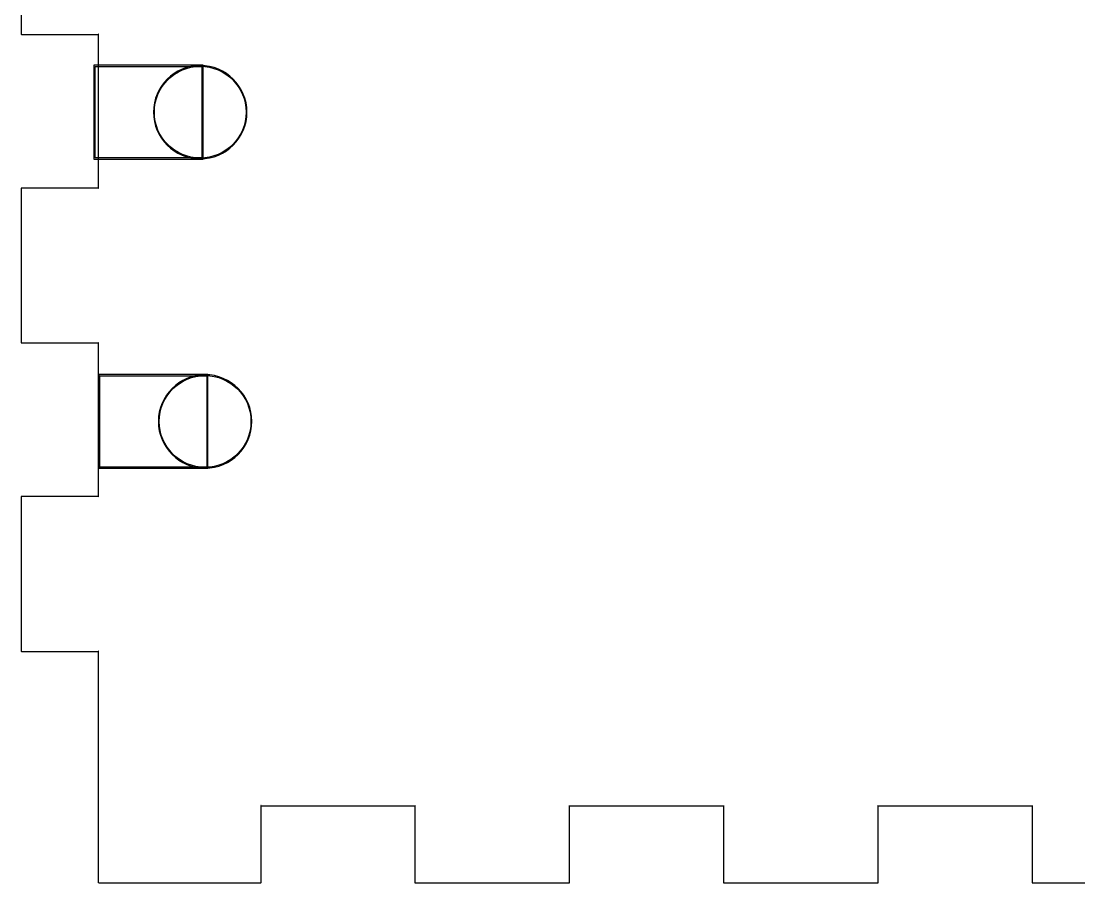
# Model space of a CAD drawing. Extents: x 5 to 509, y -8625 to -7917.
# Drawn here: x 6.6 to 75.1, y -8087.4 to -8031.6 of the extents above; entities that cross this region are included whole.
import ezdxf

# ---------------------------------------------------------------- set-up
doc = ezdxf.new("R2010")
doc.units = 0
doc.layers.add('Corps', color=7, linetype='CONTINUOUS')

msp = doc.modelspace()

# ---------------------------------------------------------------- linework, layer by layer
at = {"layer": 'Corps', "color": 7}
for p, q in [((6.561581, -8022.39722), (6.561581, -8032.39722)), ((6.581111, -8032.41722), (11.581111, -8032.41722)), ((11.561581, -8032.39722), (11.561581, -8042.39722)), ((18.313786, -8034.42314), (11.274686, -8034.42314)), ((11.274686, -8034.42314), (11.274686, -8040.50127)), ((11.352886, -8040.42311), (11.352886, -8034.50124)), ((11.352886, -8034.50124), (18.274786, -8034.50124)), ((18.274786, -8034.50124), (18.274786, -8040.42311)), ((18.352786, -8034.42314), (18.313786, -8034.42314)), ((18.352786, -8040.50127), (18.352786, -8034.42314)), ((21.139586, -8037.4622), (21.139586, -8037.4622)), ((21.194586, -8037.4622), (21.194586, -8037.4622)), ((11.274686, -8040.50127), (18.352786, -8040.50127)), ((18.274786, -8040.42311), (11.352886, -8040.42311)), ((6.561581, -8042.39722), (6.561581, -8052.39722)), ((11.581111, -8042.37722), (6.581111, -8042.37722)), ((6.581111, -8052.41722), (11.581111, -8052.41722)), ((11.561581, -8052.39722), (11.561581, -8062.39722)), ((18.626866, -8054.46876), (11.587766, -8054.46876)), ((11.587766, -8054.46876), (11.587766, -8060.54689)), ((11.665966, -8060.46873), (11.665966, -8054.54686)), ((11.665966, -8054.54686), (18.587866, -8054.54686)), ((18.587866, -8054.54686), (18.587866, -8060.46873)), ((18.665866, -8054.46876), (18.626866, -8054.46876)), ((18.665866, -8060.54689), (18.665866, -8054.46876)), ((21.452666, -8057.50782), (21.452666, -8057.50782)), ((21.507666, -8057.50782), (21.507666, -8057.50782)), ((11.587766, -8060.54689), (18.665866, -8060.54689)), ((18.587866, -8060.46873), (11.665966, -8060.46873)), ((6.561581, -8062.39722), (6.561581, -8072.39722)), ((11.581111, -8062.37722), (6.581111, -8062.37722)), ((6.581111, -8072.41722), (11.581111, -8072.41722)), ((11.561581, -8072.39722), (11.561581, -8082.39722)), ((11.561581, -8082.39722), (11.561581, -8087.39722)), ((22.085016, -8082.42072), (32.085016, -8082.42072)), ((22.104516, -8087.40172), (22.104516, -8082.40172)), ((32.065516, -8082.40172), (32.065516, -8087.40172)), ((42.085016, -8082.42072), (52.085016, -8082.42072)), ((42.104516, -8087.40172), (42.104516, -8082.40172)), ((52.065516, -8082.40172), (52.065516, -8087.40172)), ((62.085016, -8082.42072), (72.085016, -8082.42072)), ((62.104516, -8087.40172), (62.104516, -8082.40172)), ((72.065516, -8082.40172), (72.065516, -8087.40172)), ((11.581111, -8087.41722), (11.581111, -8087.41722)), ((11.585016, -8087.42072), (22.085016, -8087.42072)), ((32.085016, -8087.42072), (42.085016, -8087.42072)), ((52.085016, -8087.42072), (62.085016, -8087.42072)), ((72.085016, -8087.42072), (82.085016, -8087.42072))]:
    msp.add_line(p, q, dxfattribs=at)
for points in [[(6.561581, -8032.39722), (6.561581, -8032.40922), (6.569381, -8032.41722), (6.581111, -8032.41722)], [(11.581111, -8032.41722), (11.569391, -8032.41722), (11.561581, -8032.40722), (11.561581, -8032.39722)], [(18.167286, -8034.43486), (16.495786, -8034.43486), (15.139886, -8035.79076), (15.139886, -8037.4622)], [(15.194286, -8037.4622), (15.194286, -8035.81994), (16.524686, -8034.48955), (18.166986, -8034.48955)], [(18.166986, -8034.48955), (19.809186, -8034.48955), (21.139586, -8035.81994), (21.139586, -8037.4622)], [(21.194586, -8037.4622), (21.194586, -8035.79076), (19.838686, -8034.43486), (18.167286, -8034.43486)], [(15.139886, -8037.4622), (15.139886, -8039.13365), (16.495786, -8040.48955), (18.167286, -8040.48955)], [(18.166986, -8040.43486), (16.524686, -8040.43486), (15.194286, -8039.10446), (15.194286, -8037.4622)], [(21.139586, -8037.4622), (21.139586, -8039.10446), (19.809186, -8040.43486), (18.166986, -8040.43486)], [(18.167286, -8040.48955), (19.838686, -8040.48955), (21.194586, -8039.13365), (21.194586, -8037.4622)], [(6.581111, -8042.37722), (6.569391, -8042.37722), (6.561581, -8042.38722), (6.561581, -8042.39722)], [(11.561581, -8042.39722), (11.561581, -8042.38522), (11.569381, -8042.37722), (11.581111, -8042.37722)], [(6.561581, -8052.39722), (6.561581, -8052.40922), (6.569381, -8052.41722), (6.581111, -8052.41722)], [(11.581111, -8052.41722), (11.569391, -8052.41722), (11.561581, -8052.40722), (11.561581, -8052.39722)], [(18.480366, -8054.48048), (16.808866, -8054.48048), (15.452966, -8055.83638), (15.452966, -8057.50782)], [(15.507366, -8057.50782), (15.507366, -8055.86556), (16.837766, -8054.53517), (18.480066, -8054.53517)], [(18.480066, -8054.53517), (20.122266, -8054.53517), (21.452666, -8055.86556), (21.452666, -8057.50782)], [(21.507666, -8057.50782), (21.507666, -8055.83638), (20.151766, -8054.48048), (18.480366, -8054.48048)], [(15.452966, -8057.50782), (15.452966, -8059.17927), (16.808866, -8060.53517), (18.480366, -8060.53517)], [(18.480066, -8060.48048), (16.837766, -8060.48048), (15.507366, -8059.15008), (15.507366, -8057.50782)], [(21.452666, -8057.50782), (21.452666, -8059.15008), (20.122266, -8060.48048), (18.480066, -8060.48048)], [(18.480366, -8060.53517), (20.151766, -8060.53517), (21.507666, -8059.17927), (21.507666, -8057.50782)], [(6.581111, -8062.37722), (6.569391, -8062.37722), (6.561581, -8062.38722), (6.561581, -8062.39722)], [(11.561581, -8062.39722), (11.561581, -8062.38522), (11.569381, -8062.37722), (11.581111, -8062.37722)], [(6.561581, -8072.39722), (6.561581, -8072.40922), (6.569381, -8072.41722), (6.581111, -8072.41722)], [(11.581111, -8072.41722), (11.569391, -8072.41722), (11.561581, -8072.40722), (11.561581, -8072.39722)], [(22.104516, -8082.40172), (22.104516, -8082.41372), (22.096516, -8082.42072), (22.085016, -8082.42072)], [(32.085016, -8082.42072), (32.073316, -8082.42072), (32.065516, -8082.41072), (32.065516, -8082.40172)], [(42.104516, -8082.40172), (42.104516, -8082.41372), (42.096516, -8082.42072), (42.085016, -8082.42072)], [(52.085016, -8082.42072), (52.073316, -8082.42072), (52.065516, -8082.41072), (52.065516, -8082.40172)], [(62.104516, -8082.40172), (62.104516, -8082.41372), (62.096516, -8082.42072), (62.085016, -8082.42072)], [(72.085016, -8082.42072), (72.073316, -8082.42072), (72.065516, -8082.41072), (72.065516, -8082.40172)], [(11.561581, -8087.39722), (11.561581, -8087.40922), (11.569381, -8087.41722), (11.581111, -8087.41722)], [(22.085016, -8087.42072), (22.096716, -8087.42072), (22.104516, -8087.41072), (22.104516, -8087.40172)], [(32.065516, -8087.40172), (32.065516, -8087.41372), (32.073516, -8087.42072), (32.085016, -8087.42072)], [(42.085016, -8087.42072), (42.096716, -8087.42072), (42.104516, -8087.41072), (42.104516, -8087.40172)], [(52.065516, -8087.40172), (52.065516, -8087.41372), (52.073516, -8087.42072), (52.085016, -8087.42072)], [(62.085016, -8087.42072), (62.096716, -8087.42072), (62.104516, -8087.41072), (62.104516, -8087.40172)], [(72.065516, -8087.40172), (72.065516, -8087.41372), (72.073516, -8087.42072), (72.085016, -8087.42072)]]:
    msp.add_open_spline(points, degree=3, dxfattribs=at)

doc.saveas('drawing.dxf')
